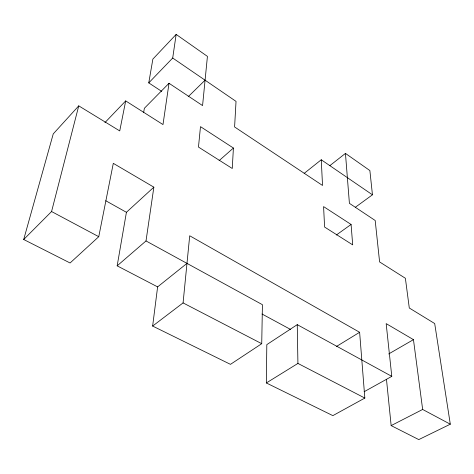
<?xml version="1.0" encoding="UTF-8"?>
<svg xmlns="http://www.w3.org/2000/svg" width="474" height="474" viewBox="0 0 474 474"><rect width="100%" height="100%" fill="white"/><g stroke="black" fill="none" stroke-linecap="round" stroke-linejoin="round"><path stroke-width="0.71" d="M186.981 263.378L157.617 286.889L117.167 265.837L146.01 240.946L262.424 304.693L261.731 343.691L230.465 364.352L152.64 326.065L183.077 302.904L189.707 235.768L359.624 332.286L364.832 398.065L332.861 415.633L266.335 382.956L266.821 344.622L297.251 324.654L391.785 376.362L364.115 391.737M233.409 148.03L232.26 168.489L198.47 147.064L200.49 126.647L233.409 148.03L219.101 160.639M152.64 326.065L157.617 286.889M146.01 240.946L153.86 187.165L113.304 163.346L98.758 236.698L70.081 262.987L23.7 239.5L53.248 133.893L78.749 105.856L119.738 130.925L125.693 100.915L162.991 124.567L169.017 83.27L202.57 105.589L207.428 56.388L176.15 34.406L152.871 59.09L148.759 82.885L161.711 91.387M148.759 82.885L172.702 58.029L176.15 34.406M117.167 265.837L126.416 212.299L153.86 187.165M143.622 112.64L144.374 108.273L169.017 83.27M23.7 239.5L51.571 211.534L78.749 105.856M104.926 122.618L125.693 100.915M188.208 96.708L205.076 80.189M304.178 173.371L321.254 159.768L372.451 194.808L355.429 207.215M329.756 165.722L345.451 153.404L369.874 170.557L372.451 194.808M336.303 235.033L351.08 224.457L323.582 206.599L324.595 227.046L352.697 244.868L351.08 224.457M266.335 382.956L297.927 363.422L364.832 398.065M336.558 346.405L359.624 332.286M388.627 353.977L413.458 339.645L422.654 409.459L450.3 424.2L418.773 439.594L391.151 425.599L386.47 379.324M391.151 425.599L422.654 409.459M183.077 302.904L261.731 343.691M51.571 211.534L98.758 236.698M261.998 314.001L290.639 329.489M105.761 200.739L126.416 212.299M413.458 339.645L386.168 323.618L391.785 376.362M172.702 58.029L236.034 101.383L234.594 126.955L322.533 185.458L321.254 159.768M450.3 424.2L434.694 323.541L409.293 308.005L405.383 278.274L379.597 261.926L375.189 220.493L349.409 203.34L345.451 153.404M297.251 324.654L297.927 363.422"/></g></svg>
